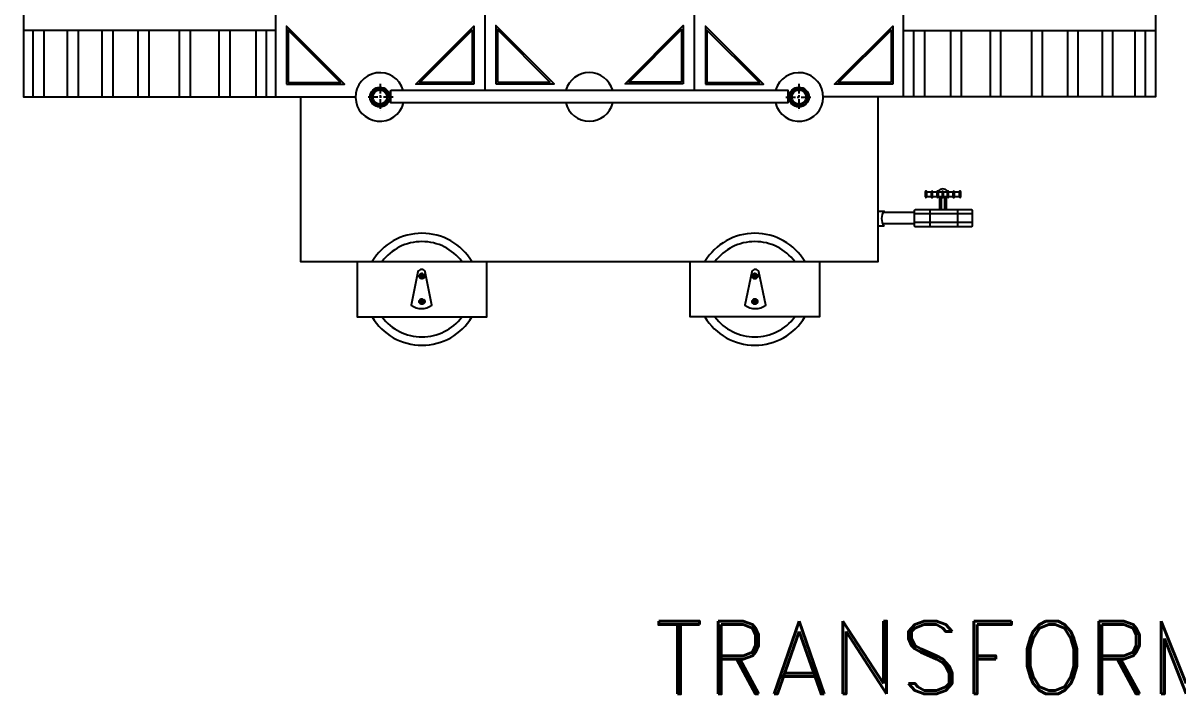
# Model space of a CAD drawing. Header units: millimetres. Extents: x 20927 to 53748, y 38421 to 54891.
# Drawn here: x 49194 to 51097, y 38421 to 39527 of the extents above; entities that cross this region are included whole.
import ezdxf
from ezdxf.enums import TextEntityAlignment as Align

# ---------------------------------------------------------------- set-up
doc = ezdxf.new("R2010")
doc.units = ezdxf.units.MM
doc.linetypes.add('CENTERX2', pattern=[101.6, 63.5, -12.7, 12.7, -12.7])
for name, color, linetype in [('Btrans.', 2, 'Continuous'), ('DETAIL', 4, 'Continuous'), ('TRANS', 2, 'Continuous')]:
    doc.layers.add(name, color=color, linetype=linetype)
doc.styles.add('tx1', font='romand.shx')

msp = doc.modelspace()

# ---------------------------------------------------------------- linework, layer by layer
at = {"layer": 'DETAIL', "ltscale": 0.25}
for p, q in [((49609.4, 39515.1), (49193.7, 39515.1)), ((49210.1, 39405.5), (49210.1, 39515.1)), ((49227.8, 39515.1), (49227.8, 39405.5)), ((49266.9, 39405.5), (49266.9, 39515.1)), ((49284.5, 39515.1), (49284.5, 39405.5)), ((49323.9, 39405.5), (49323.9, 39515.1)), ((49341.6, 39515.1), (49341.6, 39405.5)), ((49383.1, 39405.5), (49383.1, 39515.1)), ((49400.8, 39515.1), (49400.8, 39405.5)), ((49451.4, 39405.5), (49451.4, 39515.1)), ((49469, 39515.1), (49469, 39405.5)), ((49516.6, 39405.5), (49516.6, 39515.1)), ((49534.3, 39515.1), (49534.3, 39405.5)), ((49577.4, 39515.1), (49577.4, 39405.5)), ((49595.1, 39405.5), (49595.1, 39515.1)), ((50644.1, 39515.1), (51059.8, 39515.1)), ((50661.5, 39405.5), (50661.5, 39515.1)), ((50679.2, 39515.1), (50679.2, 39405.5)), ((50722.3, 39515.1), (50722.3, 39405.5)), ((50740, 39405.5), (50740, 39515.1)), ((50787.6, 39515.1), (50787.6, 39405.5)), ((50805.2, 39405.5), (50805.2, 39515.1)), ((50855.8, 39515.1), (50855.8, 39405.5)), ((50873.5, 39405.5), (50873.5, 39515.1)), ((50915, 39515.1), (50915, 39405.5)), ((50932.7, 39405.5), (50932.7, 39515.1)), ((50972.1, 39515.1), (50972.1, 39405.5)), ((50989.7, 39405.5), (50989.7, 39515.1)), ((51025.6, 39515.1), (51025.6, 39405.5)), ((51043.2, 39405.5), (51043.2, 39515.1)), ((50704.6, 39220), (50704.6, 39240.4)), ((50715.6, 39220), (50715.6, 39240.4)), ((50662.5, 39215), (50611.1, 39215)), ((50662.5, 39196), (50611.1, 39196))]:
    msp.add_line(p, q, dxfattribs=at)
at = {"layer": 'DETAIL', "color": 241, "linetype": 'CENTERX2', "ltscale": 0.25}
for p, q in [((49782, 39427.1), (49782, 39382.2)), ((50472.1, 39427.1), (50472.1, 39382.2)), ((49803.5, 39405.2), (49759.9, 39405.2)), ((50450.5, 39405.2), (50494.1, 39405.2)), ((49844.9, 39110.1), (49856.6, 39110.1)), ((49851.1, 39115.1), (49851.1, 39105)), ((50405.9, 39110.1), (50394.2, 39110.1)), ((50399.7, 39115.1), (50399.7, 39105)), ((49851.1, 39073.2), (49851.1, 39063.1)), ((50399.7, 39073.2), (50399.7, 39063.1)), ((49844.9, 39068.1), (49856.6, 39068.1)), ((50405.9, 39068.1), (50394.2, 39068.1))]:
    msp.add_line(p, q, dxfattribs=at)
at = {"layer": 'DETAIL', "color": 241, "ltscale": 0.25}
for p, q in [((50707.4, 39220), (50707.4, 39240.4)), ((50712.8, 39220), (50712.8, 39240.4)), ((50757.7, 39212.8), (50662.5, 39212.8)), ((50688, 39220), (50688, 39190.9)), ((50733.9, 39220), (50733.9, 39190.9)), ((50757.7, 39198.2), (50662.5, 39198.2))]:
    msp.add_line(p, q, dxfattribs=at)
at = {"layer": 'DETAIL', "ltscale": 0.25}
for points in [[(49627.8, 39426.3), (49723.6, 39426.3), (49627.8, 39522.2)], [(49936.6, 39426.3), (49840.7, 39426.3), (49936.6, 39522.2)], [(49972.8, 39427.1), (50068.7, 39427.1), (49972.8, 39523)], [(50281.6, 39427.1), (50185.7, 39427.1), (50281.6, 39523)], [(50318.1, 39426.3), (50414, 39426.3), (50318.1, 39522.2)], [(50626.9, 39426.3), (50531, 39426.3), (50626.9, 39522.2)], [(49799.7, 39416.4), (50453.9, 39416.4), (50453.9, 39395.6), (49799.7, 39395.6)], [(50663.9, 39220), (50756.3, 39220), (50757.7, 39218.7), (50757.7, 39192.3), (50756.3, 39190.9), (50663.9, 39190.9), (50662.5, 39192.3), (50662.5, 39218.7)]]:
    msp.add_lwpolyline(points, close=True, dxfattribs=at)
at = {"layer": 'DETAIL', "color": 241, "ltscale": 0.25}
for points in [[(49630.5, 39429), (49717, 39429), (49630.5, 39515.5)], [(49933.8, 39429), (49847.3, 39429), (49933.8, 39515.5)], [(49975.5, 39429.9), (50062, 39429.9), (49975.5, 39516.4)], [(50278.8, 39429.9), (50192.3, 39429.9), (50278.8, 39516.4)], [(50320.8, 39429), (50407.4, 39429), (50320.8, 39515.5)], [(50624.2, 39429), (50537.6, 39429), (50624.2, 39515.5)], [(49781.7, 39420.2), (49768.7, 39412.7), (49768.7, 39397.7), (49781.7, 39390.2), (49794.7, 39397.7), (49794.7, 39412.7)], [(50472.4, 39420.2), (50485.3, 39412.7), (50485.3, 39397.7), (50472.4, 39390.2), (50459.4, 39397.7), (50459.4, 39412.7)]]:
    msp.add_lwpolyline(points, close=True, dxfattribs=at)
for points in [[(50680.5, 39240.6, 0.821606), (50683, 39240.6), (50683, 39249.1, 0.821606), (50680.5, 39249.1)], [(50702.2, 39240.6), (50702.2, 39249.1, 0.821606), (50699.8, 39249.1), (50699.8, 39240.6, 0.821606)], [(50719, 39240.6), (50719, 39249.1, 0.821606), (50716.5, 39249.1), (50716.5, 39240.6, 0.821606)], [(50736.4, 39240.6, 0.821606), (50738.9, 39240.6), (50738.9, 39249.1, 0.821606), (50736.4, 39249.1)]]:
    msp.add_lwpolyline(points, format="xyb", close=True, dxfattribs=at)
at = {"layer": 'DETAIL', "ltscale": 0.25}
for points in [[(50683, 39248.8), (50690.2, 39248.8), (50690.2, 39240.4), (50682.9, 39240.4)], [(50699.9, 39240.4), (50692.7, 39240.4), (50692.7, 39248.8), (50699.8, 39248.8)], [(50702.2, 39248.8), (50708.2, 39248.8), (50708.2, 39240.4), (50702.2, 39240.4)], [(50716.6, 39240.4), (50710.7, 39240.4), (50710.7, 39248.8), (50716.5, 39248.8)], [(50719, 39248.8), (50726, 39248.8), (50726, 39240.4), (50718.9, 39240.4)], [(50736.5, 39240.4), (50728.5, 39240.4), (50728.5, 39248.8), (50736.4, 39248.8)]]:
    msp.add_lwpolyline(points, dxfattribs=at)
msp.add_lwpolyline([(50612.6, 39192.5), (50603, 39192.5), (50603, 39217.2), (50612.6, 39217.2, 0.333333)], format="xyb", close=True, dxfattribs=at)
at = {"layer": 'DETAIL'}
for points in [[(49844.4, 39117.2), (49833.1, 39062.1, 0.341229), (49867.6, 39062.1), (49856.3, 39117.2, 0.635254)], [(50394.5, 39117.2), (50383.2, 39062.1, 0.341229), (50417.7, 39062.1), (50406.4, 39117.2, 0.635254)]]:
    msp.add_lwpolyline(points, format="xyb", close=True, dxfattribs=at)
at = {"layer": 'DETAIL', "color": 241}
for points in [[(49853.2, 39113.7), (49855.4, 39109.9), (49853.2, 39106.2), (49848.9, 39106.2), (49846.8, 39109.9), (49848.9, 39113.7)], [(50397.5, 39113.7), (50395.4, 39109.9), (50397.5, 39106.2), (50401.9, 39106.2), (50404, 39109.9), (50401.9, 39113.7)], [(49853.2, 39071.7), (49855.4, 39068), (49853.2, 39064.2), (49848.9, 39064.2), (49846.8, 39068), (49848.9, 39071.7)], [(50397.5, 39071.7), (50395.4, 39068), (50397.5, 39064.2), (50401.9, 39064.2), (50404, 39068), (50401.9, 39071.7)]]:
    msp.add_lwpolyline(points, close=True, dxfattribs=at)
at = {"layer": 'DETAIL', "color": 241, "ltscale": 0.25}
for centre, radius in [((49781.7, 39405.2), 16.3), ((49781.7, 39405.2), 11.7), ((50472.4, 39405.2), 16.3), ((50472.4, 39405.2), 11.7)]:
    msp.add_circle(centre, radius, dxfattribs=at)
at = {"layer": 'DETAIL', "color": 241, "linetype": 'CENTERX2', "ltscale": 0.25}
for centre in [(49851.1, 39110.1), (50399.7, 39110.1), (49851.1, 39068.1), (50399.7, 39068.1)]:
    msp.add_circle(centre, 4.58, dxfattribs=at)
at = {"layer": 'DETAIL', "color": 241}
for centre in [(49851.1, 39109.9), (50399.7, 39109.9), (49851.1, 39068), (50399.7, 39068)]:
    msp.add_circle(centre, 3.74, dxfattribs=at)
at = {"layer": 'DETAIL', "color": 241, "ltscale": 0.25}
for centre, radius, start, end in [((49781.7, 39405.2), 40.1, 16.2489, 346.1231), ((50126.8, 39405.5), 40.1, 15.8276, 164.1724), ((50472.4, 39405.2), 40.1, 193.8769, 163.7511), ((50126.8, 39405.5), 40.1, 194.2944, 345.7056), ((50691.5, 39248.6), 1.25, 11.1866, 168.8134), ((50709.4, 39243.9), 9.71, 37.9001, 142.0999), ((50709.4, 39248.6), 1.25, 11.1866, 168.8134), ((50727.3, 39248.6), 1.25, 11.1866, 168.8134), ((50691.5, 39240.6), 1.25, 191.1866, 348.8134), ((50709.4, 39240.6), 1.25, 191.1866, 348.8134), ((50727.3, 39240.6), 1.25, 191.1866, 348.8134)]:
    msp.add_arc(centre, radius, start, end, dxfattribs=at)
at = {"layer": 'DETAIL'}
for centre, radius, start, end in [((49851.1, 39084.5), 96, 30.961, 149.039), ((49851.1, 39084.5), 82.3, 36.8716, 143.1284), ((50399.7, 39084.5), 96, 30.961, 149.039), ((50399.7, 39084.5), 82.3, 36.8716, 143.1284), ((49851.1, 39091.9), 96, 210.961, 329.039), ((49851.1, 39091.9), 82.3, 216.8716, 323.1284), ((50399.7, 39091.9), 96, 210.961, 329.039), ((50399.7, 39091.9), 82.3, 216.8716, 323.1284)]:
    msp.add_arc(centre, radius, start, end, dxfattribs=at)
at = {"layer": 'TRANS', "ltscale": 0.25}
for p, q in [((49954.7, 40548.6), (49954.7, 39416.4)), ((50299.4, 40548.6), (50299.4, 39416.4))]:
    msp.add_line(p, q, dxfattribs=at)
for points in [[(49610, 39405.5), (49610, 40661.5), (50644.1, 40661.5), (50644.1, 39405.5)], [(50512.4, 40559.5), (51059.8, 40559.5), (51059.8, 39405.5), (50512.4, 39405.5)]]:
    msp.add_lwpolyline(points, dxfattribs=at)
at = {"layer": 'TRANS'}
for points in [[(49741.6, 40559.5), (49194.3, 40559.5), (49194.3, 39405.5), (49741.6, 39405.5)], [(49651.1, 39405.5), (49651.1, 39133.9), (50603, 39133.9), (50603, 39405.5)], [(49744.4, 39133.9), (49744.4, 39042.5), (49957.8, 39042.5), (49957.8, 39133.9)], [(50506.4, 39133.9), (50506.4, 39042.5), (50293, 39042.5), (50293, 39133.9)]]:
    msp.add_lwpolyline(points, dxfattribs=at)

# ---------------------------------------------------------------- texts
at = {"layer": 'Btrans.', "style": 'tx1'}
msp.add_text('TRANSFORMER 1000kVa', height=120, dxfattribs=at).set_placement((51200.5, 38481), align=Align.MIDDLE_CENTER)

doc.saveas('drawing.dxf')
